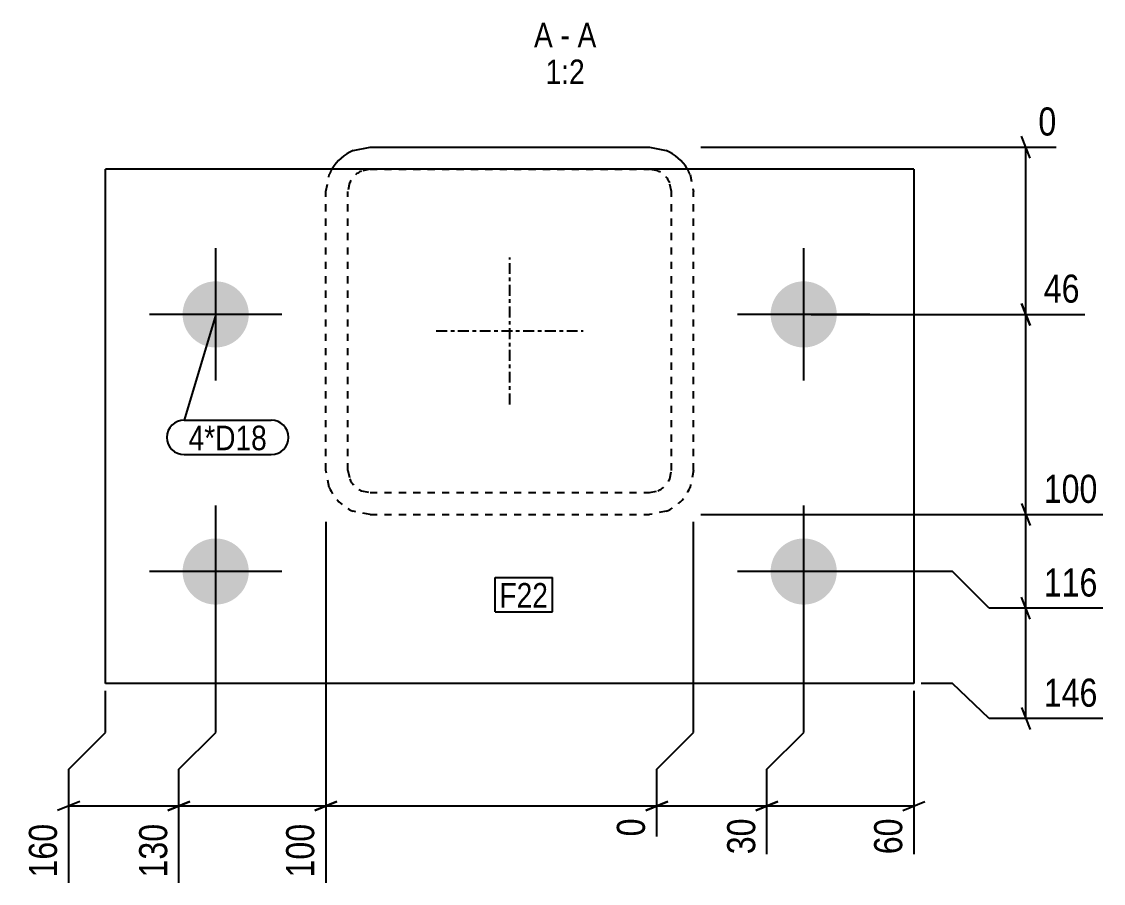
# Model space of a CAD drawing. Header units: millimetres. Extents: x 12 to 22692, y 5 to 905.
# Drawn here: x 6700.5 to 6994.8, y 4.7 to 239.3 of the extents above; entities that cross this region are included whole.
import ezdxf

# ---------------------------------------------------------------- set-up
doc = ezdxf.new("R2010")
doc.units = ezdxf.units.MM
doc.linetypes.add('DXK_LINE_DOT2', pattern=[3.9198, 1.9599, -1.9599])
doc.linetypes.add('DXK_LINE_DOT3', pattern=[5.9187, 2.979, -0.9799, 0.9799, -0.9799])
for name, color, linetype in [('MÅLSÆTNING', 7, 'Continuous'), ('STÅL', 7, 'Continuous'), ('TEKST', 7, 'Continuous')]:
    doc.layers.add(name, color=color, linetype=linetype)
doc.styles.add('Arial Narrow', font='ARIALN.TTF', dxfattribs={"height": 0.2})

msp = doc.modelspace()

# ---------------------------------------------------------------- hatches: boundary and pattern name
at = {"layer": 'STÅL', "linetype": 'Continuous'}
for points in [[(6744.27, 159.55, -1), (6762.27, 159.55, -1)], [(6904.27, 159.55, -1), (6922.27, 159.55, -1)], [(6744.27, 89.55, -1), (6762.27, 89.55, -1)], [(6904.27, 89.55, -1), (6922.27, 89.55, -1)]]:
    msp.add_hatch(color=96, dxfattribs=at).paths.add_polyline_path(points)

# ---------------------------------------------------------------- linework, layer by layer
at = {"layer": 'MÅLSÆTNING', "color": 7, "linetype": 'Continuous'}
for p, q in [((6974.93, 202.05), (6972.53, 208.05)), ((6885.27, 205.05), (6982, 205.05)), ((6973.73, 159.55), (6973.73, 205.05)), ((6972.53, 162.55), (6974.93, 156.55)), ((6974.93, 156.55), (6972.53, 162.55)), ((6915.27, 159.55), (6989.79, 159.55)), ((6915.27, 159.55), (6989.79, 159.55)), ((6973.73, 105.05), (6973.73, 159.55)), ((6972.53, 108.05), (6974.93, 102.05)), ((6972.53, 108.05), (6974.93, 102.05)), ((6783.27, 103.05), (6783.27, 4.8)), ((6783.27, 103.05), (6783.27, 4.8)), ((6883.27, 45.74), (6883.27, 103.05)), ((6883.27, 45.74), (6883.27, 103.05)), ((6885.27, 105.05), (6994.67, 105.05)), ((6885.27, 105.05), (6994.67, 105.05)), ((6973.73, 79.55), (6973.73, 105.05)), ((6953.73, 89.55), (6915.27, 89.55)), ((6953.73, 89.55), (6915.27, 89.55)), ((6963.73, 79.55), (6953.73, 89.55)), ((6963.73, 79.55), (6953.73, 89.55)), ((6753.27, 45.74), (6753.27, 87.55)), ((6753.27, 45.74), (6753.27, 87.55)), ((6913.27, 45.74), (6913.27, 87.55)), ((6913.27, 45.74), (6913.27, 87.55)), ((6974.93, 76.55), (6972.53, 82.55)), ((6974.93, 76.55), (6972.53, 82.55)), ((6994.67, 79.55), (6963.73, 79.55)), ((6994.67, 79.55), (6963.73, 79.55)), ((6973.73, 49.55), (6973.73, 79.55)), ((6953.73, 59.05), (6945.27, 59.05)), ((6963.73, 49.55), (6953.73, 59.05)), ((6723.27, 45.74), (6723.27, 57.05)), ((6943.27, 57.05), (6943.27, 12.59)), ((6972.53, 52.55), (6974.93, 46.55)), ((6994.67, 49.55), (6963.73, 49.55)), ((6713.27, 35.74), (6723.27, 45.74)), ((6743.27, 35.74), (6753.27, 45.74)), ((6743.27, 35.74), (6753.27, 45.74)), ((6873.27, 35.74), (6883.27, 45.74)), ((6873.27, 35.74), (6883.27, 45.74)), ((6903.27, 35.74), (6913.27, 45.74)), ((6903.27, 35.74), (6913.27, 45.74)), ((6713.27, 4.8), (6713.27, 35.74)), ((6743.27, 4.8), (6743.27, 35.74)), ((6743.27, 4.8), (6743.27, 35.74)), ((6873.27, 17.46), (6873.27, 35.74)), ((6873.27, 17.46), (6873.27, 35.74)), ((6903.27, 12.59), (6903.27, 35.74)), ((6903.27, 12.59), (6903.27, 35.74)), ((6716.27, 26.94), (6710.27, 24.54)), ((6746.27, 26.94), (6740.27, 24.54)), ((6740.27, 24.54), (6746.27, 26.94)), ((6786.27, 26.94), (6780.27, 24.54)), ((6780.27, 24.54), (6786.27, 26.94)), ((6876.27, 26.94), (6870.27, 24.54)), ((6870.27, 24.54), (6876.27, 26.94)), ((6900.27, 24.54), (6906.27, 26.94)), ((6940.27, 24.54), (6946.27, 26.94)), ((6713.27, 25.74), (6743.27, 25.74)), ((6743.27, 25.74), (6783.27, 25.74)), ((6783.27, 25.74), (6873.27, 25.74)), ((6873.27, 25.74), (6903.27, 25.74)), ((6903.27, 25.74), (6943.27, 25.74))]:
    msp.add_line(p, q, dxfattribs=at)
at = {"layer": 'STÅL', "color": 2, "linetype": 'Continuous'}
for p, q in [((6790.67, 204.14), (6795.27, 205.05)), ((6795.27, 205.05), (6871.27, 205.05)), ((6871.27, 205.05), (6875.86, 204.14)), ((6723.27, 59.05), (6723.27, 199.05)), ((6943.27, 199.05), (6723.27, 199.05)), ((6943.27, 199.05), (6943.27, 59.05)), ((6943.27, 59.05), (6723.27, 59.05))]:
    msp.add_line(p, q, dxfattribs=at)
at = {"layer": 'STÅL', "color": 7, "linetype": 'DXK_LINE_DOT2'}
for p, q in [((6783.27, 193.05), (6784.18, 197.65)), ((6795.27, 199.05), (6792.97, 198.6)), ((6795.27, 199.05), (6871.27, 199.05)), ((6873.56, 198.6), (6871.27, 199.05)), ((6882.35, 197.65), (6883.27, 193.05)), ((6789.72, 195.35), (6789.27, 193.05)), ((6877.27, 193.05), (6876.81, 195.35)), ((6783.27, 117.05), (6783.27, 193.05)), ((6789.27, 117.05), (6789.27, 193.05)), ((6877.27, 117.05), (6877.27, 193.05)), ((6883.27, 117.05), (6883.27, 193.05)), ((6784.18, 112.46), (6783.27, 117.05)), ((6789.27, 117.05), (6789.72, 114.76)), ((6876.81, 114.76), (6877.27, 117.05)), ((6883.27, 117.05), (6882.35, 112.46)), ((6792.97, 111.51), (6795.27, 111.05)), ((6795.27, 111.05), (6871.27, 111.05)), ((6871.27, 111.05), (6873.56, 111.51)), ((6795.27, 105.05), (6790.67, 105.97)), ((6875.86, 105.97), (6871.27, 105.05)), ((6795.27, 105.05), (6871.27, 105.05))]:
    msp.add_line(p, q, dxfattribs=at)
at = {"layer": 'STÅL', "color": 96, "linetype": 'Continuous'}
for p, q in [((6753.27, 141.55), (6753.27, 177.55)), ((6913.27, 141.55), (6913.27, 177.55)), ((6771.27, 159.55), (6735.27, 159.55)), ((6931.27, 159.55), (6895.27, 159.55)), ((6753.27, 71.55), (6753.27, 107.55)), ((6913.27, 71.55), (6913.27, 107.55)), ((6771.27, 89.55), (6735.27, 89.55)), ((6931.27, 89.55), (6895.27, 89.55))]:
    msp.add_line(p, q, dxfattribs=at)
at = {"layer": 'STÅL', "color": 7, "linetype": 'DXK_LINE_DOT3'}
for p, q in [((6833.27, 135.05), (6833.27, 175.05)), ((6813.27, 155.05), (6853.27, 155.05))]:
    msp.add_line(p, q, dxfattribs=at)
at = {"layer": 'STÅL', "color": 2, "linetype": 'Continuous'}
for centre, start, end in [((6795.27, 193.05), 112.5, 149.4011), ((6871.27, 193.05), 30.5989, 67.5)]:
    msp.add_arc(centre, 12, start, end, dxfattribs=at)
at = {"layer": 'STÅL', "color": 7, "linetype": 'DXK_LINE_DOT2'}
for centre, radius, start, end in [((6795.27, 193.05), 12, 149.4011, 157.5), ((6795.27, 193.05), 6, 112.5, 157.5), ((6871.27, 193.05), 6, 22.5, 67.5), ((6871.27, 193.05), 12, 22.5, 30.5989), ((6795.27, 117.05), 12, 202.5, 247.5), ((6795.27, 117.05), 6, 202.5, 247.5), ((6871.27, 117.05), 6, 292.5, 337.5), ((6871.27, 117.05), 12, 292.5, 337.5)]:
    msp.add_arc(centre, radius, start, end, dxfattribs=at)

# ---------------------------------------------------------------- wipeouts: each hides what was drawn before it
at = {"color": 0, "linetype": 'Continuous'}
for points, layer in [([(6989.94, 161.15), (6989.94, 172.35), (6976.99, 172.35), (6976.99, 161.15)], 'MÅLSÆTNING'), ([(6994.81, 106.65), (6994.81, 117.85), (6976.99, 117.85), (6976.99, 106.65)], 'MÅLSÆTNING'), ([(6994.81, 81.15), (6994.81, 92.35), (6976.99, 92.35), (6976.99, 81.15)], 'MÅLSÆTNING'), ([(6994.81, 51.15), (6994.81, 62.35), (6976.99, 62.35), (6976.99, 51.15)], 'MÅLSÆTNING'), ([(6711.67, 22.48), (6700.47, 22.48), (6700.47, 4.66), (6711.67, 4.66)], 'MÅLSÆTNING'), ([(6741.67, 22.48), (6730.47, 22.48), (6730.47, 4.66), (6741.67, 4.66)], 'MÅLSÆTNING'), ([(6781.67, 22.48), (6770.47, 22.48), (6770.47, 4.66), (6781.67, 4.66)], 'MÅLSÆTNING'), ([(6844.99, 232.25), (6844.99, 239.25), (6839.88, 239.25), (6839.88, 232.25)], 'TEKST'), ([(6849.64, 232.25), (6849.64, 239.25), (6847.09, 239.25), (6847.09, 232.25)], 'TEKST'), ([(6856.86, 232.25), (6856.86, 239.25), (6851.74, 239.25), (6851.74, 232.25)], 'TEKST'), ([(6853.7, 222.25), (6853.7, 229.25), (6843.04, 229.25), (6843.04, 222.25)], 'TEKST')]:
    msp.add_wipeout(points, dxfattribs=at).dxf.layer = layer
at = {"color": 0}
for points in [[(6767.21, 122.58), (6767.21, 129.58), (6745.9, 129.58), (6745.9, 122.58)], [(6843.7, 79.74), (6843.7, 86.74), (6830.48, 86.74), (6830.48, 79.74)]]:
    msp.add_wipeout(points, dxfattribs=at).dxf.layer = 'TEKST'

# ---------------------------------------------------------------- next in the draw order: texts
at = {"layer": 'MÅLSÆTNING', "color": 3, "linetype": 'Continuous', "style": 'Arial Narrow'}
for s, p in [('46', (6978.59, 162.75)), ('100', (6978.59, 108.25)), ('116', (6978.59, 82.75)), ('146', (6978.59, 52.75))]:
    msp.add_text(s, height=7.635, dxfattribs=at).set_placement(p)
for s, p in [('160', (6710.07, 6.26)), ('130', (6740.07, 6.26)), ('100', (6780.07, 6.26))]:
    msp.add_text(s, height=7.635, rotation=90.0002, dxfattribs=at).set_placement(p)
at = {"layer": 'TEKST', "color": 3, "linetype": 'Continuous', "style": 'Arial Narrow'}
for s, height, p in [('A', 6.68, (6839.88, 232.25)), ('A', 6.68, (6851.74, 232.25)), ('-', 6.68, (6847.09, 232.25)), ('1:2', 6.681, (6843.04, 222.25))]:
    msp.add_text(s, height=height, dxfattribs=at).set_placement(p)

# ---------------------------------------------------------------- next in the draw order: wipeouts: each hides what was drawn before it
at = {"color": 0, "linetype": 'Continuous'}
for points in [[(6983.6, 206.65), (6983.6, 217.85), (6975.53, 217.85), (6975.53, 206.65)], [(6871.67, 23.94), (6860.47, 23.94), (6860.47, 15.86), (6871.67, 15.86)], [(6901.67, 23.94), (6890.47, 23.94), (6890.47, 10.99), (6901.67, 10.99)], [(6941.67, 23.94), (6930.47, 23.94), (6930.47, 10.99), (6941.67, 10.99)]]:
    msp.add_wipeout(points, dxfattribs=at).dxf.layer = 'MÅLSÆTNING'
at = {"color": 0}
for points in [[(6767.21, 122.58), (6767.21, 129.58), (6745.9, 129.58), (6745.9, 122.58)], [(6843.7, 79.74), (6843.7, 86.74), (6830.48, 86.74), (6830.48, 79.74)]]:
    msp.add_wipeout(points, dxfattribs=at).dxf.layer = 'TEKST'

# ---------------------------------------------------------------- next in the draw order: linework, layer by layer
at = {"layer": 'MÅLSÆTNING', "color": 7, "linetype": 'Continuous'}
msp.add_line((6906.27, 26.94), (6900.27, 24.54), dxfattribs=at)
at = {"layer": 'TEKST', "color": 7, "linetype": 'Continuous'}
for p, q in [((6753.27, 159.55), (6744.7, 130.78)), ((6744.7, 130.78), (6768.41, 130.78)), ((6744.7, 121.38), (6768.41, 121.38)), ((6829.28, 87.94), (6844.9, 87.94)), ((6829.28, 78.54), (6829.28, 87.94)), ((6844.9, 78.54), (6844.9, 87.94)), ((6829.28, 78.54), (6844.9, 78.54))]:
    msp.add_line(p, q, dxfattribs=at)
for centre, start, end in [((6744.7, 126.08), 90, 270), ((6768.41, 126.08), 270, 90)]:
    msp.add_arc(centre, 4.7, start, end, dxfattribs=at)

# ---------------------------------------------------------------- next in the draw order: texts
at = {"layer": 'MÅLSÆTNING', "color": 3, "linetype": 'Continuous', "style": 'Arial Narrow'}
msp.add_text('0', height=7.64, dxfattribs=at).set_placement((6977.13, 208.25))
for s, height, p in [('0', 7.64, (6870.07, 17.46)), ('30', 7.635, (6900.07, 12.59)), ('60', 7.635, (6940.07, 12.59))]:
    msp.add_text(s, height=height, rotation=90.0002, dxfattribs=at).set_placement(p)
at = {"layer": 'TEKST', "color": 3, "style": 'Arial Narrow'}
for s, p in [('4*D18', (6745.9, 122.58)), ('F22', (6830.48, 79.74))]:
    msp.add_text(s, height=6.681, dxfattribs=at).set_placement(p)

doc.saveas('drawing.dxf')
